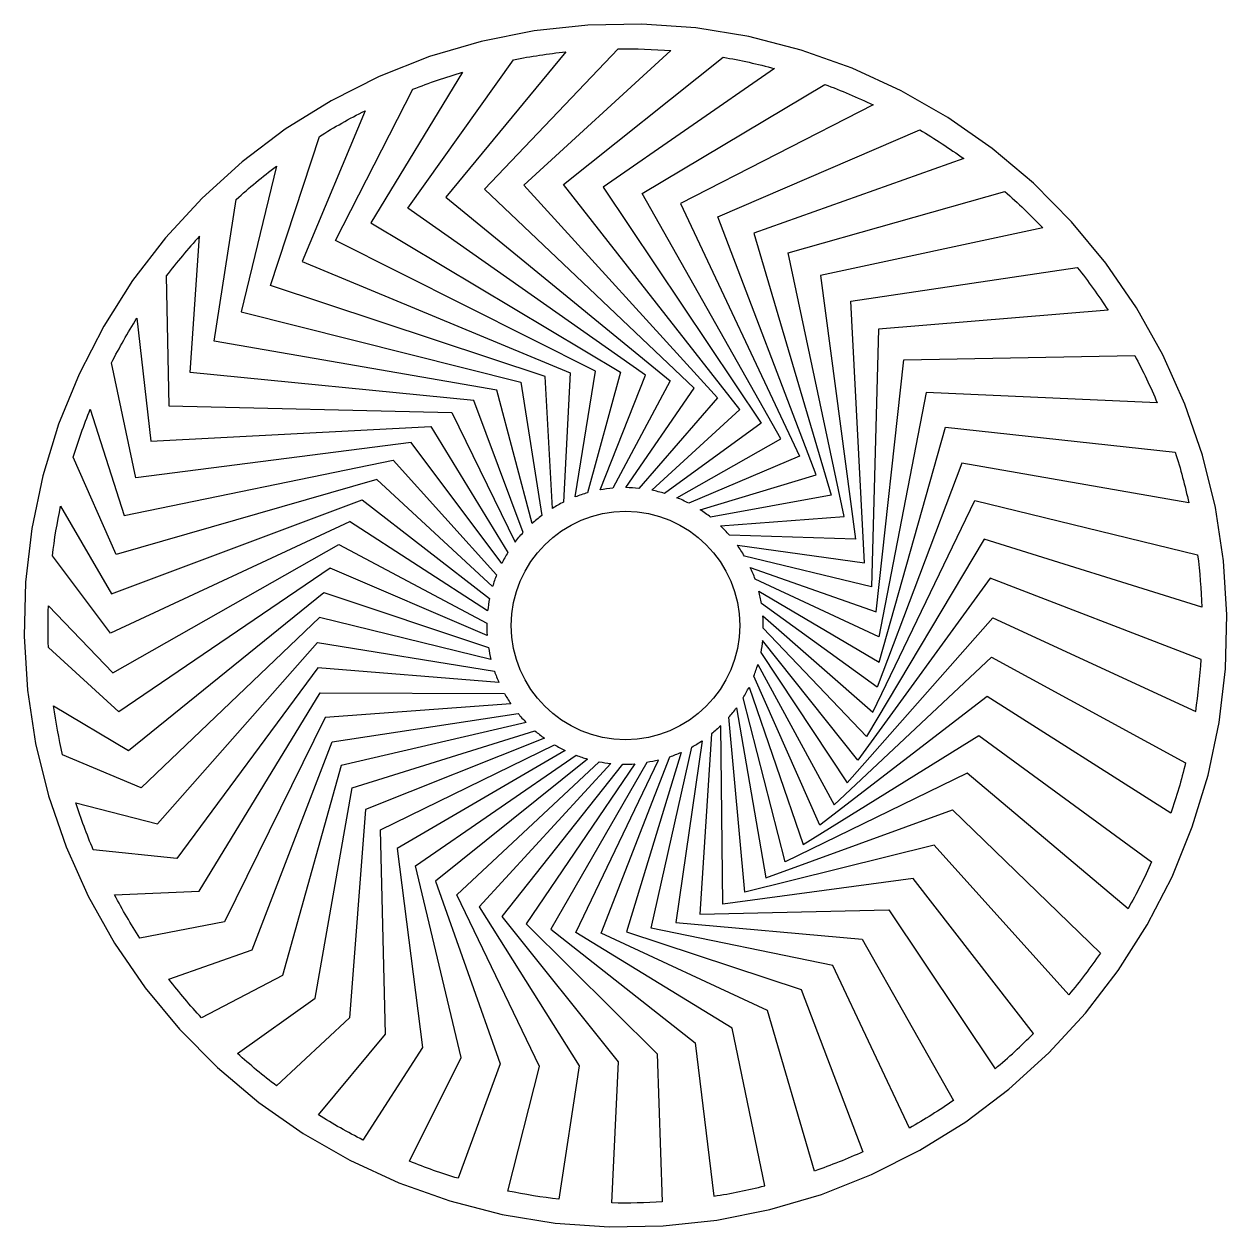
# Model space of a CAD drawing. Header units: millimetres. Extents: x 5310 to 5811, y 675 to 1176.
import ezdxf

# ---------------------------------------------------------------- set-up
doc = ezdxf.new("R2010")
doc.units = ezdxf.units.MM

msp = doc.modelspace()

# ---------------------------------------------------------------- linework, layer by layer
at = {"color": 1}
for p, q in [((5412.7, 1066.83), (5433.08, 1128.77)), ((5527.05, 1029), (5412.7, 1066.83)), ((5662.73, 941.41), (5609.84, 954.27))]:
    msp.add_line(p, q, dxfattribs=at)
msp.add_lwpolyline([(5809.17, 952.22), (5805.76, 974.41), (5800.38, 996.21), (5793.06, 1017.43), (5783.88, 1037.92), (5772.89, 1057.5), (5760.19, 1076.01), (5745.89, 1093.32), (5730.09, 1109.27), (5712.92, 1123.74), (5694.53, 1136.61), (5675.05, 1147.78), (5654.66, 1157.16), (5633.5, 1164.68), (5611.76, 1170.27), (5589.6, 1173.89), (5567.21, 1175.5), (5544.76, 1175.11), (5522.44, 1172.7), (5500.42, 1168.3), (5478.89, 1161.95), (5458.01, 1153.69), (5437.96, 1143.59), (5418.89, 1131.74), (5400.97, 1118.22), (5384.32, 1103.15), (5369.1, 1086.65), (5355.41, 1068.86), (5343.38, 1049.9), (5333.09, 1029.95), (5324.63, 1009.15), (5318.07, 987.68), (5313.47, 965.71), (5310.85, 943.41), (5310.24, 920.97), (5311.64, 898.56), (5315.05, 876.37), (5320.43, 854.57), (5327.74, 833.35), (5336.93, 812.86), (5347.92, 793.28), (5360.61, 774.77), (5374.92, 757.46), (5390.72, 741.51), (5407.88, 727.04), (5426.28, 714.17), (5445.75, 703), (5466.15, 693.61), (5487.3, 686.1), (5509.05, 680.51), (5531.21, 676.89), (5553.6, 675.27), (5576.05, 675.67), (5598.37, 678.08), (5620.38, 682.48), (5641.92, 688.83), (5662.79, 697.09), (5682.84, 707.19), (5701.91, 719.04), (5719.84, 732.56), (5736.48, 747.63), (5751.71, 764.13), (5765.39, 781.92), (5777.43, 800.88), (5787.72, 820.83), (5796.17, 841.63), (5802.73, 863.1), (5807.34, 885.07), (5809.96, 907.37), (5810.57, 929.81)], close=True, dxfattribs=at)
for points in [[(5535.53, 1163.94), (5485.65, 1103.56), (5579.02, 1027.2), (5555.16, 982.49, 0.023464), (5549.82, 981.76), (5568.78, 1029.43), (5469.86, 1098.9), (5513.88, 1160.69, -0.022812)], [(5557.39, 1165.19, -0.022829), (5579.29, 1164.45), (5518.17, 1108.56), (5598.71, 1020.04), (5565.98, 982.42, 0.023587), (5560.56, 982.71), (5589.03, 1024.06), (5501.8, 1106.79)], [(5622.42, 1157.01), (5551.06, 1107.66), (5616.8, 1009.48), (5576.63, 980.32, 0.023655), (5571.35, 981.62), (5607.99, 1015.16), (5534.64, 1108.85), (5601.02, 1161.72, -0.022831)], [(5492.64, 1155.5), (5454.54, 1092.85), (5558.37, 1030.73), (5544.58, 980.54, 0.023307), (5539.5, 978.84), (5547.9, 1031.09), (5439.83, 1085.44), (5471.97, 1148.4, -0.022774)], [(5663.47, 1141.87), (5583.26, 1100.91), (5632.72, 995.86), (5586.7, 976.25, 0.023653), (5581.76, 978.52), (5625.06, 1003.02), (5567.31, 1105.01), (5643.29, 1150.38, -0.022825)], [(5639.69, 988.03), (5598.78, 1095.4), (5682.79, 1131.56, -0.022814), (5701.08, 1119.53), (5613.74, 1088.51), (5645.94, 979.61), (5595.81, 970.38, 0.023573), (5591.4, 973.53)], [(5525.6, 971.11, 0.022955), (5521.53, 967.74), (5506.92, 1023.22), (5389.32, 1043.68), (5398.52, 1102.56, -0.022596), (5415.19, 1116.43), (5400.49, 1055.78), (5516.86, 1026.56)], [(5651.41, 970.67), (5628.03, 1080.32), (5718.19, 1105.89, -0.0228), (5733.99, 1090.76), (5641.52, 1070.88), (5656.06, 961.27), (5603.61, 962.95, 0.023418), (5599.89, 966.84)], [(5517.81, 964.03), (5497.32, 1019), (5379.29, 1030.62), (5383.22, 1087.29, 0.022442), (5369.41, 1070.77), (5370.46, 1016.72), (5488.14, 1013.94), (5514.45, 960.01, -0.022784)], [(5609.84, 954.27, 0.023204), (5606.94, 958.74), (5659.84, 951.49), (5654.11, 1060.26), (5748.34, 1074.25, -0.022785), (5761.12, 1056.52), (5665.7, 1048.56), (5662.73, 941.41)], [(5508.93, 951.19), (5471.32, 1001.46), (5356.71, 986.83), (5346.61, 1034.61, -0.022247), (5357.18, 1053.16), (5362.91, 1002.08), (5479.45, 1008.08), (5511.49, 955.72, 0.022625)], [(5664.71, 931.12), (5676.19, 1035.87), (5772.23, 1037.7, -0.02277), (5781.58, 1017.95), (5685.5, 1022.29), (5665.76, 920.68), (5614.32, 944.69, 0.022952), (5612.31, 949.57)], [(5330.71, 995.37, -0.022032), (5337.77, 1015.29), (5351.9, 971.08), (5463.81, 994.13), (5506.8, 946.46, 0.02248), (5505.11, 941.58), (5457, 986.17), (5348.52, 954.96)], [(5665.86, 910.2), (5693.56, 1007.93), (5789.1, 997.45, -0.022754), (5794.71, 976.35), (5700.3, 992.9), (5665.03, 899.75), (5616.96, 934.58, 0.022689), (5615.87, 939.68)], [(5663.26, 889.41), (5705.67, 977.33), (5798.39, 954.83, -0.022738), (5800.1, 933.08), (5709.62, 961.35), (5660.58, 879.28), (5617.72, 924.27, 0.022437), (5617.57, 929.43)], [(5320.39, 916.24, -0.01801), (5320.37, 933.53), (5347.18, 905.71), (5441.18, 959.08), (5502.74, 926.39, 0.022234), (5502.86, 921.28), (5437.6, 949.22), (5349.68, 889.43)], [(5616.64, 914.1), (5652.54, 859.93), (5713.14, 928.63), (5797.57, 889.59, 0.022722), (5799.82, 911.28), (5712.11, 945.07), (5656.99, 869.43), (5617.41, 919.15, -0.022211)], [(5326.28, 871.64, -0.021622), (5322.53, 892.05), (5353.62, 873.44), (5434.91, 939.09), (5503.43, 916.22, 0.022131), (5504.45, 911.23), (5433.15, 928.75), (5358.99, 857.88)], [(5339, 832.16, -0.021645), (5331.78, 851.63), (5365.73, 842.85), (5432.31, 918.3), (5505.9, 906.37, 0.022039), (5507.77, 901.66), (5432.42, 907.82), (5373.79, 828.49)], [(5647.26, 850.88), (5712.7, 912.17), (5793.36, 868.21, -0.022705), (5787.23, 847.3), (5710.77, 895.82), (5641.18, 842.33), (5613.82, 904.37, 0.022021), (5615.44, 909.17)], [(5435.44, 887.09), (5393.59, 802.22), (5358.4, 795.33, -0.021737), (5347.89, 813.35), (5383.1, 814.91), (5433.46, 897.39), (5510.04, 897.14, 0.021957), (5512.7, 892.85)], [(5634.36, 834.37), (5707.39, 879.7), (5779.23, 827.05, -0.022686), (5769.44, 807.61), (5702.58, 863.95), (5626.86, 827.05), (5609.36, 895.35, 0.021872), (5611.78, 899.75)], [(5696.38, 848.7), (5757.93, 789.15, -0.022665), (5744.8, 771.81), (5688.83, 834.06), (5610.04, 814.56), (5603.44, 887.28, 0.021761), (5606.57, 891.18), (5618.73, 820.43)], [(5442.12, 867.23), (5417.77, 779.9), (5384.04, 762.24, -0.021869), (5370.48, 778.25), (5405.18, 790.52), (5438.33, 877.01), (5515.71, 888.81, 0.021883), (5519.07, 885.06)], [(5452.23, 848.89), (5445.55, 762.26), (5415.26, 733.94, -0.022014), (5399, 747.43), (5431.26, 770.46), (5446.76, 857.83), (5522.73, 881.62, 0.021817), (5526.67, 878.52)], [(5669.97, 807.1), (5714.15, 741.07, 0.022639), (5730.16, 755.74), (5680.01, 820.16), (5600.86, 809.5), (5599.99, 883.67, -0.021685), (5596.24, 880.39), (5591.26, 805.28)], [(5451.19, 711.41, -0.022153), (5432.7, 721.9), (5460.51, 755.38), (5458.48, 840.47), (5530.86, 875.77, 0.021759), (5535.27, 873.41), (5465.46, 832.65), (5476.03, 749.87)], [(5581.32, 801.94), (5658.8, 795), (5696.88, 727.91, -0.022608), (5678.5, 716.38), (5646.59, 783.95), (5571.12, 799.5), (5587.98, 874.85, 0.02164), (5592.23, 877.44)], [(5481.37, 819.02), (5508.23, 743.12), (5490.75, 695.49, -0.022274), (5470.59, 702.58), (5491.98, 745.77), (5473.11, 825.48), (5539.86, 871.44, 0.02171), (5544.6, 869.87)], [(5560.75, 797.99), (5633.44, 774.03), (5659.18, 706.56, -0.022569), (5639.07, 698.53), (5619.46, 765.34), (5550.28, 797.41), (5578.9, 870.83, 0.02162), (5583.52, 872.64)], [(5532.71, 686.79, -0.022375), (5511.51, 690.21), (5524.65, 741.93), (5490.18, 813.34), (5549.45, 868.73, 0.021236), (5554.28, 868.02), (5499.47, 808.46), (5541.12, 742.22)], [(5575.71, 685.71, -0.021861), (5554.74, 685.27), (5557.49, 743.99), (5509.15, 804.44), (5559.35, 867.72, 0.021638), (5564.32, 867.86), (5519.15, 801.3), (5573.64, 747.21)], [(5569.26, 868.42), (5529.4, 799.08), (5589.43, 751.87), (5597.16, 688.07, 0.022519), (5618.34, 692.35), (5604.75, 757.93), (5539.8, 797.77), (5574.13, 869.42, -0.021621)]]:
    msp.add_lwpolyline(points, format="xyb", close=True, dxfattribs=at)
for points in [[(5433.08, 1128.77, -0.022705), (5452.06, 1139.46), (5425.85, 1076.74), (5537.43, 1030.51), (5534.61, 976.69, 0.023132), (5529.97, 974.1), (5527.05, 1029)], [(5445.67, 968.53), (5346.15, 922.14), (5322, 954.33, -0.021832), (5325.45, 975), (5346.6, 938.61), (5450.92, 977.62), (5503.86, 936.58, 0.02235), (5503.07, 931.51), (5445.63, 968.57)]]:
    msp.add_lwpolyline(points, format="xyb", dxfattribs=at)
msp.add_circle((5560.4, 925.39), 47.5, dxfattribs=at)

doc.saveas('drawing.dxf')
